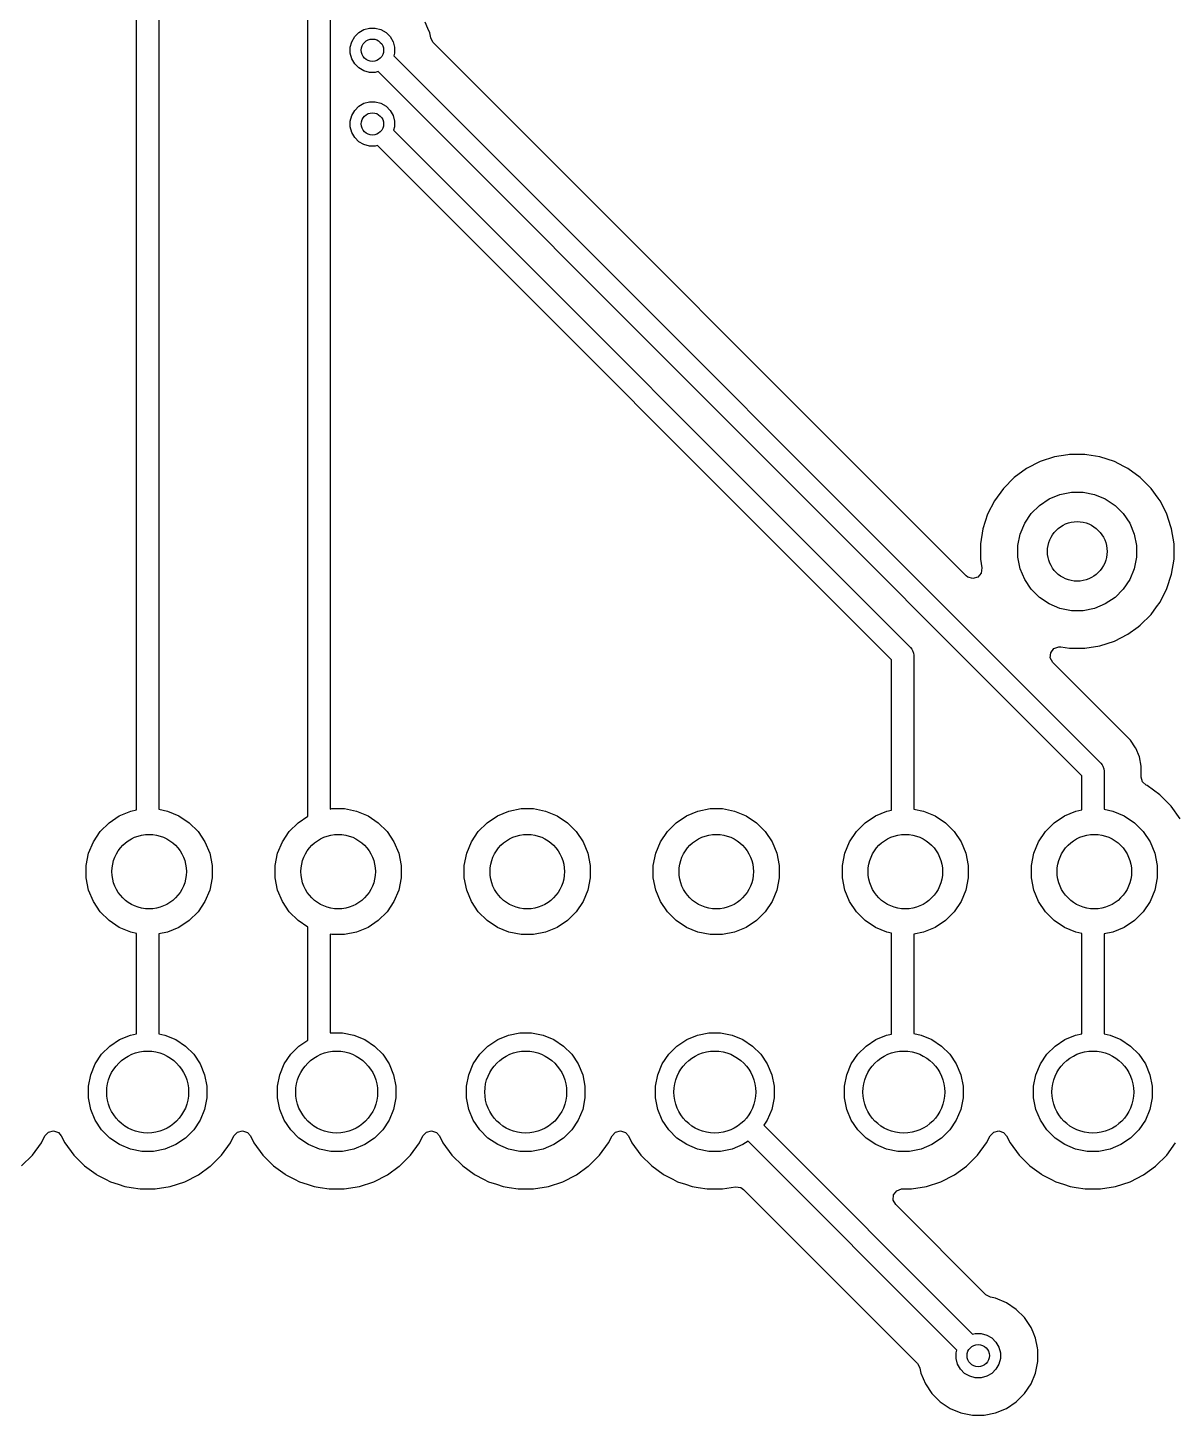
# Model space of a CAD drawing. Extents: x 4.41 to 8.11, y -5.15 to -2.23.
# Drawn here: x 6.411 to 7.018, y -3.547 to -2.814 of the extents above; entities that cross this region are included whole.
import ezdxf

# ---------------------------------------------------------------- set-up
doc = ezdxf.new("R2010")
doc.units = 0
doc.header["$MEASUREMENT"] = 0
doc.layers.add('BLACK', color=7, linetype='CONTINUOUS')

msp = doc.modelspace()

# ---------------------------------------------------------------- linework, layer by layer
at = {"layer": 'BLACK', "linetype": 'CONTINUOUS'}
for p, q in [((6.5713, -2.47094), (6.5713, -3.22674)), ((6.55949, -3.23055), (6.55949, -2.47339)), ((6.4689, -3.22722), (6.4689, -2.53504)), ((6.48071, -2.53749), (6.48071, -3.2269)), ((6.58433, -2.8184), (6.58651, -2.81622)), ((6.58651, -2.81622), (6.58918, -2.81467)), ((6.58918, -2.81467), (6.59216, -2.81388)), ((6.59216, -2.81388), (6.59524, -2.81388)), ((6.59524, -2.81388), (6.59822, -2.81467)), ((6.59822, -2.81467), (6.60089, -2.81622)), ((6.60089, -2.81622), (6.60307, -2.8184)), ((6.62306, -2.8141), (6.62163, -2.81066)), ((6.62401, -2.81639), (6.62306, -2.8141)), ((6.62453, -2.81904), (6.62401, -2.81639)), ((6.58199, -2.82404), (6.58279, -2.82107)), ((6.58199, -2.82713), (6.58199, -2.82404)), ((6.58279, -2.82107), (6.58433, -2.8184)), ((6.60307, -2.8184), (6.60461, -2.82107)), ((6.60461, -2.82107), (6.60541, -2.82404)), ((6.60541, -2.82404), (6.60541, -2.82713)), ((6.62455, -2.81912), (6.62453, -2.81904)), ((6.62587, -2.82153), (6.62455, -2.81912)), ((6.9078, -3.10347), (6.62587, -2.82153)), ((6.58279, -2.83011), (6.58199, -2.82713)), ((6.58433, -2.83278), (6.58279, -2.83011)), ((6.60541, -2.82713), (6.60503, -2.82856)), ((6.60503, -2.82856), (6.97898, -3.20251)), ((6.58651, -2.83496), (6.58433, -2.83278)), ((6.58918, -2.8365), (6.58651, -2.83496)), ((6.59216, -2.8373), (6.58918, -2.8365)), ((6.59524, -2.8373), (6.59216, -2.8373)), ((6.59668, -2.83691), (6.59524, -2.8373)), ((6.9689, -3.20914), (6.59668, -2.83691)), ((6.58918, -2.85365), (6.59216, -2.85285)), ((6.59216, -2.85285), (6.59524, -2.85285)), ((6.59524, -2.85285), (6.59822, -2.85365)), ((6.58199, -2.86302), (6.58279, -2.86004)), ((6.58279, -2.86004), (6.58433, -2.85737)), ((6.58433, -2.85737), (6.58651, -2.85519)), ((6.58651, -2.85519), (6.58918, -2.85365)), ((6.59822, -2.85365), (6.60089, -2.85519)), ((6.60089, -2.85519), (6.60307, -2.85737)), ((6.60307, -2.85737), (6.60461, -2.86004)), ((6.60461, -2.86004), (6.60541, -2.86302)), ((6.58199, -2.8661), (6.58199, -2.86302)), ((6.58279, -2.86908), (6.58199, -2.8661)), ((6.60541, -2.8661), (6.60494, -2.86785)), ((6.60494, -2.86785), (6.87839, -3.1413)), ((6.60541, -2.86302), (6.60541, -2.8661)), ((6.58433, -2.87175), (6.58279, -2.86908)), ((6.58651, -2.87393), (6.58433, -2.87175)), ((6.58918, -2.87547), (6.58651, -2.87393)), ((6.59216, -2.87627), (6.58918, -2.87547)), ((6.59524, -2.87627), (6.59216, -2.87627)), ((6.59636, -2.87597), (6.59524, -2.87627)), ((6.86831, -3.14792), (6.59636, -2.87597)), ((6.94688, -3.0431), (6.9397, -3.04676)), ((6.95455, -3.04061), (6.94688, -3.0431)), ((6.96155, -3.0395), (6.95455, -3.04061)), ((6.96251, -3.03935), (6.96155, -3.0395)), ((6.97056, -3.03935), (6.96251, -3.03935)), ((6.97165, -3.03952), (6.97056, -3.03935)), ((6.97852, -3.04061), (6.97165, -3.03952)), ((6.98619, -3.0431), (6.97852, -3.04061)), ((6.99113, -3.04562), (6.98619, -3.0431)), ((6.93318, -3.0515), (6.92748, -3.0572)), ((6.9397, -3.04676), (6.93318, -3.0515)), ((6.99337, -3.04676), (6.99113, -3.04562)), ((6.99989, -3.0515), (6.99337, -3.04676)), ((6.99337, -3.04676), (6.99337, -3.04676)), ((6.99337, -3.04676), (6.99337, -3.04676)), ((7.00559, -3.0572), (6.99989, -3.0515)), ((6.92748, -3.0572), (6.92274, -3.06372)), ((7.00937, -3.0624), (7.00559, -3.0572)), ((6.92274, -3.06372), (6.91909, -3.0709)), ((6.94219, -3.07057), (6.94655, -3.0662)), ((6.94655, -3.0662), (6.95169, -3.06277)), ((6.95169, -3.06277), (6.95739, -3.06041)), ((6.95739, -3.06041), (6.96345, -3.05921)), ((6.96345, -3.05921), (6.96962, -3.05921)), ((6.96962, -3.05921), (6.97568, -3.06041)), ((6.97568, -3.06041), (6.98138, -3.06277)), ((6.98138, -3.06277), (6.98652, -3.0662)), ((6.98652, -3.0662), (6.99088, -3.07057)), ((7.01033, -3.06372), (7.00937, -3.0624)), ((7.01266, -3.06829), (7.01033, -3.06372)), ((6.91909, -3.0709), (6.9166, -3.07856)), ((6.93876, -3.0757), (6.94219, -3.07057)), ((6.99088, -3.07057), (6.99431, -3.0757)), ((7.01398, -3.0709), (7.01266, -3.06829)), ((7.01613, -3.0775), (7.01398, -3.0709)), ((6.9166, -3.07856), (6.91533, -3.08652)), ((6.9364, -3.08141), (6.93876, -3.0757)), ((6.99431, -3.0757), (6.99668, -3.08141)), ((7.01648, -3.07856), (7.01613, -3.0775)), ((7.01774, -3.08652), (7.01648, -3.07856)), ((6.91533, -3.08652), (6.91533, -3.09458)), ((6.93519, -3.08746), (6.9364, -3.08141)), ((6.93519, -3.09364), (6.93519, -3.08746)), ((6.99668, -3.08141), (6.99788, -3.08746)), ((6.99788, -3.08746), (6.99788, -3.09364)), ((7.01774, -3.09458), (7.01774, -3.08652)), ((6.91533, -3.09458), (6.91533, -3.09458)), ((6.91533, -3.09458), (6.91607, -3.09925)), ((6.9364, -3.09969), (6.93519, -3.09364)), ((6.99788, -3.09364), (6.99668, -3.09969)), ((7.01648, -3.10254), (7.01774, -3.09458)), ((6.91572, -3.10198), (6.91395, -3.10409)), ((6.91607, -3.09925), (6.91572, -3.10198)), ((6.93876, -3.1054), (6.9364, -3.09969)), ((6.99668, -3.09969), (6.99431, -3.1054)), ((7.01398, -3.11021), (7.01648, -3.10254)), ((6.90867, -3.10416), (6.9078, -3.10347)), ((6.91132, -3.1049), (6.90867, -3.10416)), ((6.91395, -3.10409), (6.91132, -3.1049)), ((6.94219, -3.11053), (6.93876, -3.1054)), ((6.99431, -3.1054), (6.99088, -3.11053)), ((7.01033, -3.11739), (7.01398, -3.11021)), ((6.94655, -3.1149), (6.94219, -3.11053)), ((6.95169, -3.11833), (6.94655, -3.1149)), ((6.98652, -3.1149), (6.98138, -3.11833)), ((6.99088, -3.11053), (6.98652, -3.1149)), ((7.00852, -3.11987), (7.01033, -3.11739)), ((6.95739, -3.12069), (6.95169, -3.11833)), ((6.96345, -3.1219), (6.95739, -3.12069)), ((6.96962, -3.1219), (6.96345, -3.1219)), ((6.97568, -3.12069), (6.96962, -3.1219)), ((6.98138, -3.11833), (6.97568, -3.12069)), ((6.99989, -3.12961), (7.00559, -3.12391)), ((7.00559, -3.12391), (7.00852, -3.11987)), ((7.00559, -3.12391), (7.00559, -3.12391)), ((7.00559, -3.12391), (7.00559, -3.12391)), ((6.99337, -3.13434), (6.99871, -3.13046)), ((6.99871, -3.13046), (6.99989, -3.12961)), ((6.99989, -3.12961), (6.99989, -3.12961)), ((6.99989, -3.12961), (6.99989, -3.12961)), ((6.97852, -3.14049), (6.98619, -3.138)), ((6.98619, -3.138), (6.99337, -3.13434)), ((6.87839, -3.1413), (6.87912, -3.14219)), ((6.87912, -3.14219), (6.87941, -3.14288)), ((6.87941, -3.14288), (6.88, -3.14432)), ((6.88, -3.14432), (6.88012, -3.14547)), ((6.88012, -3.14547), (6.88012, -3.22679)), ((6.9523, -3.14687), (6.9525, -3.14413)), ((6.95362, -3.14929), (6.9523, -3.14687)), ((6.9525, -3.14413), (6.95414, -3.14193)), ((6.95414, -3.14193), (6.95672, -3.14096)), ((6.95672, -3.14096), (6.95783, -3.14101)), ((6.95783, -3.14101), (6.96251, -3.14175)), ((6.96251, -3.14175), (6.96251, -3.14175)), ((6.96251, -3.14175), (6.97056, -3.14175)), ((6.97056, -3.14175), (6.97056, -3.14175)), ((6.97056, -3.14175), (6.97852, -3.14049)), ((6.86831, -3.22734), (6.86831, -3.14792)), ((6.9947, -3.19036), (6.95362, -3.14929)), ((6.99739, -3.1944), (6.9947, -3.19036)), ((6.9947, -3.19036), (6.9947, -3.19036)), ((6.9975, -3.19456), (6.99739, -3.1944)), ((6.99739, -3.1944), (6.99739, -3.1944)), ((6.99739, -3.1944), (6.99739, -3.1944)), ((6.99943, -3.19922), (6.9975, -3.19456)), ((6.97898, -3.20251), (6.97971, -3.20341)), ((6.97971, -3.20341), (6.98003, -3.20417)), ((6.98003, -3.20417), (6.9806, -3.20554)), ((6.9806, -3.20554), (6.98071, -3.20669)), ((7.00041, -3.20417), (6.99943, -3.19922)), ((6.99943, -3.19922), (6.99943, -3.19922)), ((6.99943, -3.19922), (6.99943, -3.19922)), ((7.00041, -3.20983), (7.00041, -3.20417)), ((6.9689, -3.22722), (6.9689, -3.20914)), ((6.98071, -3.20669), (6.98071, -3.2269)), ((7.00108, -3.21229), (7.00041, -3.20983)), ((7.00308, -3.21418), (7.00108, -3.21229)), ((7.00346, -3.21437), (7.00308, -3.21418)), ((7.01023, -3.21929), (7.00346, -3.21437)), ((7.00346, -3.21437), (7.00346, -3.21437)), ((7.01615, -3.22521), (7.01023, -3.21929)), ((6.46588, -3.22782), (6.4689, -3.22722)), ((6.48071, -3.2269), (6.4853, -3.22782)), ((6.5713, -3.22674), (6.57231, -3.22654)), ((6.57231, -3.22654), (6.57887, -3.22654)), ((6.57887, -3.22654), (6.5853, -3.22782)), ((6.66588, -3.22782), (6.67231, -3.22654)), ((6.67231, -3.22654), (6.67887, -3.22654)), ((6.67887, -3.22654), (6.6853, -3.22782)), ((6.76588, -3.22782), (6.77231, -3.22654)), ((6.77231, -3.22654), (6.77887, -3.22654)), ((6.77887, -3.22654), (6.7853, -3.22782)), ((6.86588, -3.22782), (6.86831, -3.22734)), ((6.88012, -3.22679), (6.8853, -3.22782)), ((6.96588, -3.22782), (6.9689, -3.22722)), ((6.98071, -3.2269), (6.9853, -3.22782)), ((7.02106, -3.23198), (7.01615, -3.22521)), ((6.44972, -3.23861), (6.45436, -3.23397)), ((6.45436, -3.23397), (6.45982, -3.23033)), ((6.45982, -3.23033), (6.46588, -3.22782)), ((6.4853, -3.22782), (6.49137, -3.23033)), ((6.49137, -3.23033), (6.49682, -3.23397)), ((6.49682, -3.23397), (6.50146, -3.23861)), ((6.54972, -3.23861), (6.55436, -3.23397)), ((6.55436, -3.23397), (6.55949, -3.23055)), ((6.5853, -3.22782), (6.59137, -3.23033)), ((6.59137, -3.23033), (6.59682, -3.23397)), ((6.59682, -3.23397), (6.60146, -3.23861)), ((6.64972, -3.23861), (6.65436, -3.23397)), ((6.65436, -3.23397), (6.65982, -3.23033)), ((6.65982, -3.23033), (6.66588, -3.22782)), ((6.6853, -3.22782), (6.69137, -3.23033)), ((6.69137, -3.23033), (6.69682, -3.23397)), ((6.69682, -3.23397), (6.70146, -3.23861)), ((6.74972, -3.23861), (6.75436, -3.23397)), ((6.75436, -3.23397), (6.75982, -3.23033)), ((6.75982, -3.23033), (6.76588, -3.22782)), ((6.7853, -3.22782), (6.79137, -3.23033)), ((6.79137, -3.23033), (6.79682, -3.23397)), ((6.79682, -3.23397), (6.80146, -3.23861)), ((6.84972, -3.23861), (6.85436, -3.23397)), ((6.85436, -3.23397), (6.85982, -3.23033)), ((6.85982, -3.23033), (6.86588, -3.22782)), ((6.8853, -3.22782), (6.89137, -3.23033)), ((6.89137, -3.23033), (6.89682, -3.23397)), ((6.89682, -3.23397), (6.90146, -3.23861)), ((6.94972, -3.23861), (6.95436, -3.23397)), ((6.95436, -3.23397), (6.95982, -3.23033)), ((6.95982, -3.23033), (6.96588, -3.22782)), ((6.9853, -3.22782), (6.99137, -3.23033)), ((6.99137, -3.23033), (6.99682, -3.23397)), ((6.99682, -3.23397), (7.00146, -3.23861)), ((6.44608, -3.24407), (6.44972, -3.23861)), ((6.50146, -3.23861), (6.5051, -3.24407)), ((6.54608, -3.24407), (6.54972, -3.23861)), ((6.60146, -3.23861), (6.6051, -3.24407)), ((6.64608, -3.24407), (6.64972, -3.23861)), ((6.70146, -3.23861), (6.7051, -3.24407)), ((6.74608, -3.24407), (6.74972, -3.23861)), ((6.80146, -3.23861), (6.8051, -3.24407)), ((6.84608, -3.24407), (6.84972, -3.23861)), ((6.90146, -3.23861), (6.9051, -3.24407)), ((6.94608, -3.24407), (6.94972, -3.23861)), ((7.00146, -3.23861), (7.0051, -3.24407)), ((6.44357, -3.25013), (6.44608, -3.24407)), ((6.5051, -3.24407), (6.50761, -3.25013)), ((6.54357, -3.25013), (6.54608, -3.24407)), ((6.6051, -3.24407), (6.60761, -3.25013)), ((6.64357, -3.25013), (6.64608, -3.24407)), ((6.7051, -3.24407), (6.70761, -3.25013)), ((6.74357, -3.25013), (6.74608, -3.24407)), ((6.8051, -3.24407), (6.80761, -3.25013)), ((6.84357, -3.25013), (6.84608, -3.24407)), ((6.9051, -3.24407), (6.90761, -3.25013)), ((6.94357, -3.25013), (6.94608, -3.24407)), ((7.0051, -3.24407), (7.00761, -3.25013)), ((6.44229, -3.25656), (6.44357, -3.25013)), ((6.44229, -3.26312), (6.44229, -3.25656)), ((6.50761, -3.25013), (6.50889, -3.25656)), ((6.50889, -3.25656), (6.50889, -3.26312)), ((6.54229, -3.25656), (6.54357, -3.25013)), ((6.54229, -3.26312), (6.54229, -3.25656)), ((6.60761, -3.25013), (6.60889, -3.25656)), ((6.60889, -3.25656), (6.60889, -3.26312)), ((6.64229, -3.25656), (6.64357, -3.25013)), ((6.64229, -3.26312), (6.64229, -3.25656)), ((6.70761, -3.25013), (6.70889, -3.25656)), ((6.70889, -3.25656), (6.70889, -3.26312)), ((6.74229, -3.25656), (6.74357, -3.25013)), ((6.74229, -3.26312), (6.74229, -3.25656)), ((6.80761, -3.25013), (6.80889, -3.25656)), ((6.80889, -3.25656), (6.80889, -3.26312)), ((6.84229, -3.25656), (6.84357, -3.25013)), ((6.84229, -3.26312), (6.84229, -3.25656)), ((6.90761, -3.25013), (6.90889, -3.25656)), ((6.90889, -3.25656), (6.90889, -3.26312)), ((6.94229, -3.25656), (6.94357, -3.25013)), ((6.94229, -3.26312), (6.94229, -3.25656)), ((7.00761, -3.25013), (7.00889, -3.25656)), ((7.00889, -3.25656), (7.00889, -3.26312)), ((6.44357, -3.26956), (6.44229, -3.26312)), ((6.50889, -3.26312), (6.50761, -3.26956)), ((6.54357, -3.26956), (6.54229, -3.26312)), ((6.60889, -3.26312), (6.60761, -3.26956)), ((6.64357, -3.26956), (6.64229, -3.26312)), ((6.70889, -3.26312), (6.70761, -3.26956)), ((6.74357, -3.26956), (6.74229, -3.26312)), ((6.80889, -3.26312), (6.80761, -3.26956)), ((6.84357, -3.26956), (6.84229, -3.26312)), ((6.90889, -3.26312), (6.90761, -3.26956)), ((6.94357, -3.26956), (6.94229, -3.26312)), ((7.00889, -3.26312), (7.00761, -3.26956)), ((6.44608, -3.27562), (6.44357, -3.26956)), ((6.50761, -3.26956), (6.5051, -3.27562)), ((6.54608, -3.27562), (6.54357, -3.26956)), ((6.60761, -3.26956), (6.6051, -3.27562)), ((6.64608, -3.27562), (6.64357, -3.26956)), ((6.70761, -3.26956), (6.7051, -3.27562)), ((6.74608, -3.27562), (6.74357, -3.26956)), ((6.80761, -3.26956), (6.8051, -3.27562)), ((6.84608, -3.27562), (6.84357, -3.26956)), ((6.90761, -3.26956), (6.9051, -3.27562)), ((6.94608, -3.27562), (6.94357, -3.26956)), ((7.00761, -3.26956), (7.0051, -3.27562)), ((6.44972, -3.28107), (6.44608, -3.27562)), ((6.5051, -3.27562), (6.50146, -3.28107)), ((6.54972, -3.28107), (6.54608, -3.27562)), ((6.6051, -3.27562), (6.60146, -3.28107)), ((6.64972, -3.28107), (6.64608, -3.27562)), ((6.7051, -3.27562), (6.70146, -3.28107)), ((6.74972, -3.28107), (6.74608, -3.27562)), ((6.8051, -3.27562), (6.80146, -3.28107)), ((6.84972, -3.28107), (6.84608, -3.27562)), ((6.9051, -3.27562), (6.90146, -3.28107)), ((6.94972, -3.28107), (6.94608, -3.27562)), ((7.0051, -3.27562), (7.00146, -3.28107)), ((6.45436, -3.28571), (6.44972, -3.28107)), ((6.45982, -3.28936), (6.45436, -3.28571)), ((6.49682, -3.28571), (6.49137, -3.28936)), ((6.50146, -3.28107), (6.49682, -3.28571)), ((6.55436, -3.28571), (6.54972, -3.28107)), ((6.55949, -3.28914), (6.55436, -3.28571)), ((6.59682, -3.28571), (6.59137, -3.28936)), ((6.60146, -3.28107), (6.59682, -3.28571)), ((6.65436, -3.28571), (6.64972, -3.28107)), ((6.65982, -3.28936), (6.65436, -3.28571)), ((6.69682, -3.28571), (6.69137, -3.28936)), ((6.70146, -3.28107), (6.69682, -3.28571)), ((6.75436, -3.28571), (6.74972, -3.28107)), ((6.75982, -3.28936), (6.75436, -3.28571)), ((6.79682, -3.28571), (6.79137, -3.28936)), ((6.80146, -3.28107), (6.79682, -3.28571)), ((6.85436, -3.28571), (6.84972, -3.28107)), ((6.85982, -3.28936), (6.85436, -3.28571)), ((6.89682, -3.28571), (6.89137, -3.28936)), ((6.90146, -3.28107), (6.89682, -3.28571)), ((6.95436, -3.28571), (6.94972, -3.28107)), ((6.95982, -3.28936), (6.95436, -3.28571)), ((6.99682, -3.28571), (6.99137, -3.28936)), ((7.00146, -3.28107), (6.99682, -3.28571)), ((6.46588, -3.29187), (6.45982, -3.28936)), ((6.4689, -3.29247), (6.46588, -3.29187)), ((6.4689, -3.34559), (6.4689, -3.29247)), ((6.4853, -3.29187), (6.48071, -3.29278)), ((6.48071, -3.29278), (6.48071, -3.34559)), ((6.49137, -3.28936), (6.4853, -3.29187)), ((6.55949, -3.34891), (6.55949, -3.28914)), ((6.57231, -3.29315), (6.5713, -3.29294)), ((6.5713, -3.29294), (6.5713, -3.34512)), ((6.57887, -3.29315), (6.57231, -3.29315)), ((6.5853, -3.29187), (6.57887, -3.29315)), ((6.59137, -3.28936), (6.5853, -3.29187)), ((6.66588, -3.29187), (6.65982, -3.28936)), ((6.67231, -3.29315), (6.66588, -3.29187)), ((6.67887, -3.29315), (6.67231, -3.29315)), ((6.6853, -3.29187), (6.67887, -3.29315)), ((6.69137, -3.28936), (6.6853, -3.29187)), ((6.76588, -3.29187), (6.75982, -3.28936)), ((6.77231, -3.29315), (6.76588, -3.29187)), ((6.77887, -3.29315), (6.77231, -3.29315)), ((6.7853, -3.29187), (6.77887, -3.29315)), ((6.79137, -3.28936), (6.7853, -3.29187)), ((6.86588, -3.29187), (6.85982, -3.28936)), ((6.86831, -3.29235), (6.86588, -3.29187)), ((6.86831, -3.34571), (6.86831, -3.29235)), ((6.8853, -3.29187), (6.88012, -3.2929)), ((6.88012, -3.2929), (6.88012, -3.34548)), ((6.89137, -3.28936), (6.8853, -3.29187)), ((6.96588, -3.29187), (6.95982, -3.28936)), ((6.9689, -3.29247), (6.96588, -3.29187)), ((6.9689, -3.34559), (6.9689, -3.29247)), ((6.9853, -3.29187), (6.98071, -3.29278)), ((6.98071, -3.29278), (6.98071, -3.34559)), ((6.99137, -3.28936), (6.9853, -3.29187)), ((6.45046, -3.3564), (6.45482, -3.35203)), ((6.45482, -3.35203), (6.45996, -3.3486)), ((6.45996, -3.3486), (6.46566, -3.34624)), ((6.46566, -3.34624), (6.4689, -3.34559)), ((6.48071, -3.34559), (6.48395, -3.34624)), ((6.48395, -3.34624), (6.48965, -3.3486)), ((6.48965, -3.3486), (6.49478, -3.35203)), ((6.49478, -3.35203), (6.49915, -3.3564)), ((6.55046, -3.3564), (6.55482, -3.35203)), ((6.55482, -3.35203), (6.55949, -3.34891)), ((6.5713, -3.34512), (6.57172, -3.34503)), ((6.57172, -3.34503), (6.57789, -3.34503)), ((6.57789, -3.34503), (6.58395, -3.34624)), ((6.58395, -3.34624), (6.58965, -3.3486)), ((6.58965, -3.3486), (6.59478, -3.35203)), ((6.59478, -3.35203), (6.59915, -3.3564)), ((6.65046, -3.3564), (6.65482, -3.35203)), ((6.65482, -3.35203), (6.65996, -3.3486)), ((6.65996, -3.3486), (6.66566, -3.34624)), ((6.66566, -3.34624), (6.67172, -3.34503)), ((6.67172, -3.34503), (6.67789, -3.34503)), ((6.67789, -3.34503), (6.68395, -3.34624)), ((6.68395, -3.34624), (6.68965, -3.3486)), ((6.68965, -3.3486), (6.69478, -3.35203)), ((6.69478, -3.35203), (6.69915, -3.3564)), ((6.75046, -3.3564), (6.75482, -3.35203)), ((6.75482, -3.35203), (6.75996, -3.3486)), ((6.75996, -3.3486), (6.76566, -3.34624)), ((6.76566, -3.34624), (6.77172, -3.34503)), ((6.77172, -3.34503), (6.77789, -3.34503)), ((6.77789, -3.34503), (6.78395, -3.34624)), ((6.78395, -3.34624), (6.78965, -3.3486)), ((6.78965, -3.3486), (6.79478, -3.35203)), ((6.79478, -3.35203), (6.79915, -3.3564)), ((6.85046, -3.3564), (6.85482, -3.35203)), ((6.85482, -3.35203), (6.85996, -3.3486)), ((6.85996, -3.3486), (6.86566, -3.34624)), ((6.86566, -3.34624), (6.86831, -3.34571)), ((6.88012, -3.34548), (6.88395, -3.34624)), ((6.88395, -3.34624), (6.88965, -3.3486)), ((6.88965, -3.3486), (6.89478, -3.35203)), ((6.89478, -3.35203), (6.89915, -3.3564)), ((6.95046, -3.3564), (6.95482, -3.35203)), ((6.95482, -3.35203), (6.95996, -3.3486)), ((6.95996, -3.3486), (6.96566, -3.34624)), ((6.96566, -3.34624), (6.9689, -3.34559)), ((6.98071, -3.34559), (6.98395, -3.34624)), ((6.98395, -3.34624), (6.98965, -3.3486)), ((6.98965, -3.3486), (6.99478, -3.35203)), ((6.99478, -3.35203), (6.99915, -3.3564)), ((6.44703, -3.36153), (6.45046, -3.3564)), ((6.49915, -3.3564), (6.50258, -3.36153)), ((6.54703, -3.36153), (6.55046, -3.3564)), ((6.59915, -3.3564), (6.60258, -3.36153)), ((6.64703, -3.36153), (6.65046, -3.3564)), ((6.69915, -3.3564), (6.70258, -3.36153)), ((6.74703, -3.36153), (6.75046, -3.3564)), ((6.79915, -3.3564), (6.80258, -3.36153)), ((6.84703, -3.36153), (6.85046, -3.3564)), ((6.89915, -3.3564), (6.90258, -3.36153)), ((6.94703, -3.36153), (6.95046, -3.3564)), ((6.99915, -3.3564), (7.00258, -3.36153)), ((6.44466, -3.36724), (6.44703, -3.36153)), ((6.50258, -3.36153), (6.50494, -3.36724)), ((6.54466, -3.36724), (6.54703, -3.36153)), ((6.60258, -3.36153), (6.60494, -3.36724)), ((6.64466, -3.36724), (6.64703, -3.36153)), ((6.70258, -3.36153), (6.70494, -3.36724)), ((6.74466, -3.36724), (6.74703, -3.36153)), ((6.80258, -3.36153), (6.80494, -3.36724)), ((6.84466, -3.36724), (6.84703, -3.36153)), ((6.90258, -3.36153), (6.90494, -3.36724)), ((6.94466, -3.36724), (6.94703, -3.36153)), ((7.00258, -3.36153), (7.00494, -3.36724)), ((6.44346, -3.37329), (6.44466, -3.36724)), ((6.44346, -3.37947), (6.44346, -3.37329)), ((6.50494, -3.36724), (6.50615, -3.37329)), ((6.50615, -3.37329), (6.50615, -3.37947)), ((6.54346, -3.37329), (6.54466, -3.36724)), ((6.54346, -3.37947), (6.54346, -3.37329)), ((6.60494, -3.36724), (6.60615, -3.37329)), ((6.60615, -3.37329), (6.60615, -3.37947)), ((6.64346, -3.37329), (6.64466, -3.36724)), ((6.64346, -3.37947), (6.64346, -3.37329)), ((6.70494, -3.36724), (6.70615, -3.37329)), ((6.70615, -3.37329), (6.70615, -3.37947)), ((6.74346, -3.37329), (6.74466, -3.36724)), ((6.74346, -3.37947), (6.74346, -3.37329)), ((6.80494, -3.36724), (6.80615, -3.37329)), ((6.80615, -3.37329), (6.80615, -3.37947)), ((6.84346, -3.37329), (6.84466, -3.36724)), ((6.84346, -3.37947), (6.84346, -3.37329)), ((6.90494, -3.36724), (6.90615, -3.37329)), ((6.90615, -3.37329), (6.90615, -3.37947)), ((6.94346, -3.37329), (6.94466, -3.36724)), ((6.94346, -3.37947), (6.94346, -3.37329)), ((7.00494, -3.36724), (7.00615, -3.37329)), ((7.00615, -3.37329), (7.00615, -3.37947)), ((6.44466, -3.38552), (6.44346, -3.37947)), ((6.50615, -3.37947), (6.50494, -3.38552)), ((6.54466, -3.38552), (6.54346, -3.37947)), ((6.60615, -3.37947), (6.60494, -3.38552)), ((6.64466, -3.38552), (6.64346, -3.37947)), ((6.70615, -3.37947), (6.70494, -3.38552)), ((6.74466, -3.38552), (6.74346, -3.37947)), ((6.80615, -3.37947), (6.80494, -3.38552)), ((6.84466, -3.38552), (6.84346, -3.37947)), ((6.90615, -3.37947), (6.90494, -3.38552)), ((6.94466, -3.38552), (6.94346, -3.37947)), ((7.00615, -3.37947), (7.00494, -3.38552)), ((6.44703, -3.39123), (6.44466, -3.38552)), ((6.50494, -3.38552), (6.50258, -3.39123)), ((6.54703, -3.39123), (6.54466, -3.38552)), ((6.60494, -3.38552), (6.60258, -3.39123)), ((6.64703, -3.39123), (6.64466, -3.38552)), ((6.70494, -3.38552), (6.70258, -3.39123)), ((6.74703, -3.39123), (6.74466, -3.38552)), ((6.80494, -3.38552), (6.80258, -3.39123)), ((6.84703, -3.39123), (6.84466, -3.38552)), ((6.90494, -3.38552), (6.90258, -3.39123)), ((6.94703, -3.39123), (6.94466, -3.38552)), ((7.00494, -3.38552), (7.00258, -3.39123)), ((6.45046, -3.39636), (6.44703, -3.39123)), ((6.50258, -3.39123), (6.49915, -3.39636)), ((6.55046, -3.39636), (6.54703, -3.39123)), ((6.60258, -3.39123), (6.59915, -3.39636)), ((6.65046, -3.39636), (6.64703, -3.39123)), ((6.70258, -3.39123), (6.69915, -3.39636)), ((6.75046, -3.39636), (6.74703, -3.39123)), ((6.80258, -3.39123), (6.80075, -3.39397)), ((6.80075, -3.39397), (6.91118, -3.50441)), ((6.85046, -3.39636), (6.84703, -3.39123)), ((6.90258, -3.39123), (6.89915, -3.39636)), ((6.95046, -3.39636), (6.94703, -3.39123)), ((7.00258, -3.39123), (6.99915, -3.39636)), ((6.41384, -3.40972), (6.41858, -3.4032)), ((6.41858, -3.4032), (6.42044, -3.39954)), ((6.42044, -3.39954), (6.42233, -3.39754)), ((6.42233, -3.39754), (6.425, -3.39688)), ((6.425, -3.39688), (6.4276, -3.39777)), ((6.4276, -3.39777), (6.42914, -3.39954)), ((6.42914, -3.39954), (6.43101, -3.40321)), ((6.43101, -3.40321), (6.43575, -3.40973)), ((6.45482, -3.40072), (6.45046, -3.39636)), ((6.45996, -3.40415), (6.45482, -3.40072)), ((6.49478, -3.40072), (6.48965, -3.40415)), ((6.49915, -3.39636), (6.49478, -3.40072)), ((6.51386, -3.40973), (6.51859, -3.40321)), ((6.51859, -3.40321), (6.52045, -3.39956)), ((6.51859, -3.40321), (6.51859, -3.40321)), ((6.51859, -3.40321), (6.51859, -3.40321)), ((6.52045, -3.39956), (6.52234, -3.39756)), ((6.52234, -3.39756), (6.52501, -3.3969)), ((6.52501, -3.3969), (6.52762, -3.39779)), ((6.52762, -3.39779), (6.52915, -3.39956)), ((6.52915, -3.39956), (6.53101, -3.40321)), ((6.53101, -3.40321), (6.53575, -3.40973)), ((6.55482, -3.40072), (6.55046, -3.39636)), ((6.55996, -3.40415), (6.55482, -3.40072)), ((6.59478, -3.40072), (6.58965, -3.40415)), ((6.59915, -3.39636), (6.59478, -3.40072)), ((6.61386, -3.40973), (6.61859, -3.40321)), ((6.61859, -3.40321), (6.62045, -3.39956)), ((6.61859, -3.40321), (6.61859, -3.40321)), ((6.61859, -3.40321), (6.61859, -3.40321)), ((6.62045, -3.39956), (6.62234, -3.39756)), ((6.62234, -3.39756), (6.62501, -3.3969)), ((6.62501, -3.3969), (6.62762, -3.39779)), ((6.62762, -3.39779), (6.62915, -3.39956)), ((6.62915, -3.39956), (6.63101, -3.40321)), ((6.63101, -3.40321), (6.63575, -3.40973)), ((6.65482, -3.40072), (6.65046, -3.39636)), ((6.65996, -3.40415), (6.65482, -3.40072)), ((6.69478, -3.40072), (6.68965, -3.40415)), ((6.69915, -3.39636), (6.69478, -3.40072)), ((6.71386, -3.40973), (6.71859, -3.40321)), ((6.71859, -3.40321), (6.72045, -3.39956)), ((6.71859, -3.40321), (6.71859, -3.40321)), ((6.71859, -3.40321), (6.71859, -3.40321)), ((6.72045, -3.39956), (6.72234, -3.39756)), ((6.72234, -3.39756), (6.72501, -3.3969)), ((6.72501, -3.3969), (6.72762, -3.39779)), ((6.72762, -3.39779), (6.72915, -3.39956)), ((6.72915, -3.39956), (6.73101, -3.40321)), ((6.73101, -3.40321), (6.73575, -3.40973)), ((6.75482, -3.40072), (6.75046, -3.39636)), ((6.75996, -3.40415), (6.75482, -3.40072)), ((6.79239, -3.40232), (6.78965, -3.40415)), ((6.90284, -3.51277), (6.79239, -3.40232)), ((6.85482, -3.40072), (6.85046, -3.39636)), ((6.85996, -3.40415), (6.85482, -3.40072)), ((6.89478, -3.40072), (6.88965, -3.40415)), ((6.89915, -3.39636), (6.89478, -3.40072)), ((6.91386, -3.40973), (6.91859, -3.40321)), ((6.91859, -3.40321), (6.92045, -3.39956)), ((6.91859, -3.40321), (6.91859, -3.40321)), ((6.91859, -3.40321), (6.91859, -3.40321)), ((6.92045, -3.39956), (6.92234, -3.39756)), ((6.92234, -3.39756), (6.92501, -3.3969)), ((6.92501, -3.3969), (6.92762, -3.39779)), ((6.92762, -3.39779), (6.92915, -3.39956)), ((6.92915, -3.39956), (6.93101, -3.40321)), ((6.93101, -3.40321), (6.93575, -3.40973)), ((6.95482, -3.40072), (6.95046, -3.39636)), ((6.95996, -3.40415), (6.95482, -3.40072)), ((6.99478, -3.40072), (6.98965, -3.40415)), ((6.99915, -3.39636), (6.99478, -3.40072)), ((7.01386, -3.40973), (7.01859, -3.40321)), ((6.40815, -3.41542), (6.41384, -3.40972)), ((6.41384, -3.40972), (6.41384, -3.40972)), ((6.43575, -3.40973), (6.44145, -3.41543)), ((6.46566, -3.40652), (6.45996, -3.40415)), ((6.47172, -3.40772), (6.46566, -3.40652)), ((6.47789, -3.40772), (6.47172, -3.40772)), ((6.48395, -3.40652), (6.47789, -3.40772)), ((6.48965, -3.40415), (6.48395, -3.40652)), ((6.50816, -3.41543), (6.51386, -3.40973)), ((6.51386, -3.40973), (6.51386, -3.40973)), ((6.51386, -3.40973), (6.51386, -3.40973)), ((6.53575, -3.40973), (6.54145, -3.41543)), ((6.56566, -3.40652), (6.55996, -3.40415)), ((6.57172, -3.40772), (6.56566, -3.40652)), ((6.57789, -3.40772), (6.57172, -3.40772)), ((6.58395, -3.40652), (6.57789, -3.40772)), ((6.58965, -3.40415), (6.58395, -3.40652)), ((6.60816, -3.41543), (6.61386, -3.40973)), ((6.61386, -3.40973), (6.61386, -3.40973)), ((6.61386, -3.40973), (6.61386, -3.40973)), ((6.63575, -3.40973), (6.64145, -3.41543)), ((6.66566, -3.40652), (6.65996, -3.40415)), ((6.67172, -3.40772), (6.66566, -3.40652)), ((6.67789, -3.40772), (6.67172, -3.40772)), ((6.68395, -3.40652), (6.67789, -3.40772)), ((6.68965, -3.40415), (6.68395, -3.40652)), ((6.70816, -3.41543), (6.71386, -3.40973)), ((6.71386, -3.40973), (6.71386, -3.40973)), ((6.71386, -3.40973), (6.71386, -3.40973)), ((6.73575, -3.40973), (6.74145, -3.41543)), ((6.76566, -3.40652), (6.75996, -3.40415)), ((6.77172, -3.40772), (6.76566, -3.40652)), ((6.77789, -3.40772), (6.77172, -3.40772)), ((6.78395, -3.40652), (6.77789, -3.40772)), ((6.78965, -3.40415), (6.78395, -3.40652)), ((6.86566, -3.40652), (6.85996, -3.40415)), ((6.87172, -3.40772), (6.86566, -3.40652)), ((6.87789, -3.40772), (6.87172, -3.40772)), ((6.88395, -3.40652), (6.87789, -3.40772)), ((6.88965, -3.40415), (6.88395, -3.40652)), ((6.90816, -3.41543), (6.91386, -3.40973)), ((6.91386, -3.40973), (6.91386, -3.40973)), ((6.91386, -3.40973), (6.91386, -3.40973)), ((6.93575, -3.40973), (6.94145, -3.41543)), ((6.96566, -3.40652), (6.95996, -3.40415)), ((6.97172, -3.40772), (6.96566, -3.40652)), ((6.97789, -3.40772), (6.97172, -3.40772)), ((6.98395, -3.40652), (6.97789, -3.40772)), ((6.98965, -3.40415), (6.98395, -3.40652)), ((7.00816, -3.41543), (7.01386, -3.40973)), ((7.01386, -3.40973), (7.01386, -3.40973)), ((7.01386, -3.40973), (7.01386, -3.40973)), ((6.44145, -3.41543), (6.44755, -3.41986)), ((6.50164, -3.42017), (6.5079, -3.41562)), ((6.5079, -3.41562), (6.50816, -3.41543)), ((6.50816, -3.41543), (6.50816, -3.41543)), ((6.50816, -3.41543), (6.50816, -3.41543)), ((6.54145, -3.41543), (6.54755, -3.41986)), ((6.60164, -3.42017), (6.6079, -3.41562)), ((6.6079, -3.41562), (6.60816, -3.41543)), ((6.60816, -3.41543), (6.60816, -3.41543)), ((6.60816, -3.41543), (6.60816, -3.41543)), ((6.64145, -3.41543), (6.64755, -3.41986)), ((6.70164, -3.42017), (6.7079, -3.41562)), ((6.7079, -3.41562), (6.70816, -3.41543)), ((6.70816, -3.41543), (6.70816, -3.41543)), ((6.70816, -3.41543), (6.70816, -3.41543)), ((6.74145, -3.41543), (6.74755, -3.41986)), ((6.90164, -3.42017), (6.9079, -3.41562)), ((6.9079, -3.41562), (6.90816, -3.41543)), ((6.90816, -3.41543), (6.90816, -3.41543)), ((6.90816, -3.41543), (6.90816, -3.41543)), ((6.94145, -3.41543), (6.94755, -3.41986)), ((7.00164, -3.42017), (7.0079, -3.41562)), ((7.0079, -3.41562), (7.00816, -3.41543)), ((7.00816, -3.41543), (7.00816, -3.41543)), ((7.00816, -3.41543), (7.00816, -3.41543)), ((6.44755, -3.41986), (6.44797, -3.42017)), ((6.44797, -3.42017), (6.45254, -3.4225)), ((6.45254, -3.4225), (6.45515, -3.42383)), ((6.45515, -3.42383), (6.45515, -3.42383)), ((6.45515, -3.42383), (6.45515, -3.42383)), ((6.45515, -3.42383), (6.45926, -3.42516)), ((6.45926, -3.42516), (6.46281, -3.42632)), ((6.48679, -3.42632), (6.49446, -3.42383)), ((6.49446, -3.42383), (6.50164, -3.42017)), ((6.54755, -3.41986), (6.54797, -3.42017)), ((6.54797, -3.42017), (6.55254, -3.4225)), ((6.55254, -3.4225), (6.55515, -3.42383)), ((6.55515, -3.42383), (6.55515, -3.42383)), ((6.55515, -3.42383), (6.55515, -3.42383)), ((6.55515, -3.42383), (6.55926, -3.42516)), ((6.55926, -3.42516), (6.56281, -3.42632)), ((6.58679, -3.42632), (6.59446, -3.42383)), ((6.59446, -3.42383), (6.60164, -3.42017)), ((6.64755, -3.41986), (6.64797, -3.42017)), ((6.64797, -3.42017), (6.65254, -3.4225)), ((6.65254, -3.4225), (6.65515, -3.42383)), ((6.65515, -3.42383), (6.65515, -3.42383)), ((6.65515, -3.42383), (6.65515, -3.42383)), ((6.65515, -3.42383), (6.65926, -3.42516)), ((6.65926, -3.42516), (6.66281, -3.42632)), ((6.68679, -3.42632), (6.69446, -3.42383)), ((6.69446, -3.42383), (6.70164, -3.42017)), ((6.74755, -3.41986), (6.74797, -3.42017)), ((6.74797, -3.42017), (6.75254, -3.4225)), ((6.75254, -3.4225), (6.75515, -3.42383)), ((6.75515, -3.42383), (6.75515, -3.42383)), ((6.75515, -3.42383), (6.75515, -3.42383)), ((6.75515, -3.42383), (6.75926, -3.42516)), ((6.75926, -3.42516), (6.76281, -3.42632)), ((6.88679, -3.42632), (6.89446, -3.42383)), ((6.89446, -3.42383), (6.90164, -3.42017)), ((6.94755, -3.41986), (6.94797, -3.42017)), ((6.94797, -3.42017), (6.95254, -3.4225)), ((6.95254, -3.4225), (6.95515, -3.42383)), ((6.95515, -3.42383), (6.95515, -3.42383)), ((6.95515, -3.42383), (6.95515, -3.42383)), ((6.95515, -3.42383), (6.95926, -3.42516)), ((6.95926, -3.42516), (6.96281, -3.42632)), ((6.98679, -3.42632), (6.99446, -3.42383)), ((6.99446, -3.42383), (7.00164, -3.42017)), ((6.46281, -3.42632), (6.46601, -3.42682)), ((6.46601, -3.42682), (6.47077, -3.42758)), ((6.47077, -3.42758), (6.47077, -3.42758)), ((6.47077, -3.42758), (6.47883, -3.42758)), ((6.47883, -3.42758), (6.48679, -3.42632)), ((6.47883, -3.42758), (6.47883, -3.42758)), ((6.56281, -3.42632), (6.56601, -3.42682)), ((6.56601, -3.42682), (6.57077, -3.42758)), ((6.57077, -3.42758), (6.57077, -3.42758)), ((6.57077, -3.42758), (6.57883, -3.42758)), ((6.57883, -3.42758), (6.58679, -3.42632)), ((6.57883, -3.42758), (6.57883, -3.42758)), ((6.66281, -3.42632), (6.66601, -3.42682)), ((6.66601, -3.42682), (6.67077, -3.42758)), ((6.67077, -3.42758), (6.67077, -3.42758)), ((6.67077, -3.42758), (6.67883, -3.42758)), ((6.67883, -3.42758), (6.68679, -3.42632)), ((6.67883, -3.42758), (6.67883, -3.42758)), ((6.76281, -3.42632), (6.76601, -3.42682)), ((6.76601, -3.42682), (6.77077, -3.42758)), ((6.77077, -3.42758), (6.77077, -3.42758)), ((6.77077, -3.42758), (6.77883, -3.42758)), ((6.77883, -3.42758), (6.78583, -3.42647)), ((6.77883, -3.42758), (6.77883, -3.42758)), ((6.78583, -3.42647), (6.78856, -3.42682)), ((6.78856, -3.42682), (6.79005, -3.42784)), ((6.79005, -3.42784), (6.88201, -3.51981)), ((6.86924, -3.4335), (6.86943, -3.43075)), ((6.86943, -3.43075), (6.87108, -3.42855)), ((6.87108, -3.42855), (6.87366, -3.42759)), ((6.87366, -3.42759), (6.87401, -3.42758)), ((6.87401, -3.42758), (6.87883, -3.42758)), ((6.87883, -3.42758), (6.88679, -3.42632)), ((6.87883, -3.42758), (6.87883, -3.42758)), ((6.96281, -3.42632), (6.96601, -3.42682)), ((6.96601, -3.42682), (6.97077, -3.42758)), ((6.97077, -3.42758), (6.97077, -3.42758)), ((6.97077, -3.42758), (6.97883, -3.42758)), ((6.97883, -3.42758), (6.98679, -3.42632)), ((6.97883, -3.42758), (6.97883, -3.42758)), ((6.87056, -3.43591), (6.86924, -3.4335)), ((6.9182, -3.48356), (6.87056, -3.43591)), ((6.91826, -3.48362), (6.9182, -3.48356)), ((6.9207, -3.48489), (6.91826, -3.48362)), ((6.92337, -3.48542), (6.9207, -3.48489)), ((6.9291, -3.4878), (6.92337, -3.48542)), ((6.92337, -3.48542), (6.92337, -3.48542)), ((6.93426, -3.49125), (6.9291, -3.4878)), ((6.9291, -3.4878), (6.9291, -3.4878)), ((6.93865, -3.49564), (6.93426, -3.49125)), ((6.93426, -3.49125), (6.93426, -3.49125)), ((6.9421, -3.5008), (6.93865, -3.49564)), ((6.93865, -3.49564), (6.93865, -3.49564)), ((6.91118, -3.50441), (6.91263, -3.50402)), ((6.91263, -3.50402), (6.91571, -3.50402)), ((6.91571, -3.50402), (6.91869, -3.50482)), ((6.91869, -3.50482), (6.92136, -3.50636)), ((6.94314, -3.5033), (6.9421, -3.5008)), ((6.9421, -3.5008), (6.9421, -3.5008)), ((6.94448, -3.50654), (6.94314, -3.5033)), ((6.90246, -3.51419), (6.90284, -3.51277)), ((6.92136, -3.50636), (6.92354, -3.50854)), ((6.92354, -3.50854), (6.92509, -3.51121)), ((6.92509, -3.51121), (6.92588, -3.51419)), ((6.94548, -3.51156), (6.94448, -3.50654)), ((6.94569, -3.51262), (6.94548, -3.51156)), ((6.94569, -3.51883), (6.94569, -3.51262)), ((6.94569, -3.51262), (6.94569, -3.51262)), ((6.94569, -3.51262), (6.94569, -3.51262)), ((6.88201, -3.51981), (6.88333, -3.52222)), ((6.90246, -3.51727), (6.90246, -3.51419)), ((6.90326, -3.52025), (6.90246, -3.51727)), ((6.9048, -3.52292), (6.90326, -3.52025)), ((6.92509, -3.52025), (6.92354, -3.52292)), ((6.92588, -3.51727), (6.92509, -3.52025)), ((6.92588, -3.51419), (6.92588, -3.51727)), ((6.94448, -3.52492), (6.94569, -3.51883)), ((6.88333, -3.52222), (6.88335, -3.5223)), ((6.88335, -3.5223), (6.88387, -3.52492)), ((6.88387, -3.52492), (6.88387, -3.52492)), ((6.88387, -3.52492), (6.88624, -3.53066)), ((6.90698, -3.5251), (6.9048, -3.52292)), ((6.90965, -3.52664), (6.90698, -3.5251)), ((6.91263, -3.52744), (6.90965, -3.52664)), ((6.91571, -3.52744), (6.91263, -3.52744)), ((6.91869, -3.52664), (6.91571, -3.52744)), ((6.92136, -3.5251), (6.91869, -3.52664)), ((6.92354, -3.52292), (6.92136, -3.5251)), ((6.9421, -3.53066), (6.94448, -3.52492)), ((6.88624, -3.53066), (6.88624, -3.53066)), ((6.88624, -3.53066), (6.88969, -3.53582)), ((6.93865, -3.53582), (6.9421, -3.53066)), ((6.88969, -3.53582), (6.88969, -3.53582)), ((6.88969, -3.53582), (6.89408, -3.54021)), ((6.89408, -3.54021), (6.89408, -3.54021)), ((6.89408, -3.54021), (6.89924, -3.54366)), ((6.9291, -3.54366), (6.93426, -3.54021)), ((6.93426, -3.54021), (6.93865, -3.53582)), ((6.89924, -3.54366), (6.89925, -3.54366)), ((6.89925, -3.54366), (6.90498, -3.54603)), ((6.90498, -3.54603), (6.90498, -3.54603)), ((6.90498, -3.54603), (6.91107, -3.54724)), ((6.91107, -3.54724), (6.91107, -3.54724)), ((6.91107, -3.54724), (6.91107, -3.54724)), ((6.91107, -3.54724), (6.91728, -3.54724)), ((6.91728, -3.54724), (6.92337, -3.54603)), ((6.91728, -3.54724), (6.91728, -3.54724)), ((6.92337, -3.54603), (6.9291, -3.54366))]:
    msp.add_line(p, q, dxfattribs=at)
at = {"layer": 'BLACK'}
for centre, radius in [((6.5937, -2.82559), 0.00591), ((6.5937, -2.86456), 0.00591), ((6.96654, -3.09055), 0.01575), ((6.47559, -3.25984), 0.01969), ((6.57559, -3.25984), 0.01969), ((6.67559, -3.25984), 0.01969), ((6.77559, -3.25984), 0.01969), ((6.87559, -3.25984), 0.01969), ((6.97559, -3.25984), 0.01969), ((6.4748, -3.37638), 0.02165), ((6.5748, -3.37638), 0.02165), ((6.6748, -3.37638), 0.02165), ((6.7748, -3.37638), 0.02165), ((6.8748, -3.37638), 0.02165), ((6.9748, -3.37638), 0.02165), ((6.91417, -3.51573), 0.00591)]:
    msp.add_circle(centre, radius, dxfattribs=at)
at = {"layer": 'WHITE'}
for centre, radius in [((6.5937, -2.82559), 0.00591), ((6.5937, -2.86456), 0.00591), ((6.96654, -3.09055), 0.01575), ((6.47559, -3.25984), 0.01969), ((6.57559, -3.25984), 0.01969), ((6.67559, -3.25984), 0.01969), ((6.77559, -3.25984), 0.01969), ((6.87559, -3.25984), 0.01969), ((6.97559, -3.25984), 0.01969), ((6.4748, -3.37638), 0.02165), ((6.5748, -3.37638), 0.02165), ((6.6748, -3.37638), 0.02165), ((6.7748, -3.37638), 0.02165), ((6.8748, -3.37638), 0.02165), ((6.9748, -3.37638), 0.02165), ((6.91417, -3.51573), 0.00591)]:
    msp.add_circle(centre, radius, dxfattribs=at)

doc.saveas('drawing.dxf')
